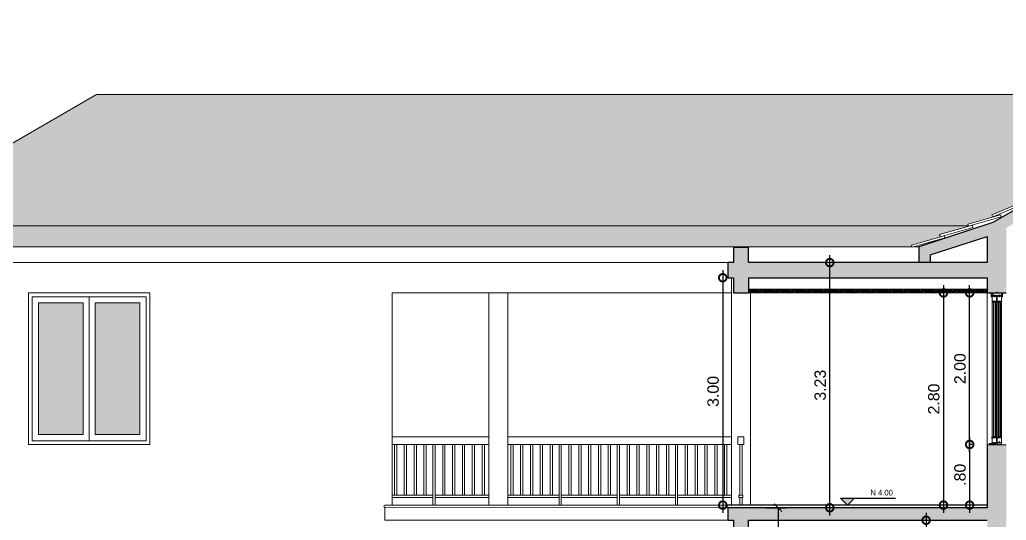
# Model space of a CAD drawing. Header units: metres. Extents: x -44 to 358, y -246 to 48.
# Drawn here: x 74.7 to 87.72, y -49.46 to -42.85 of the extents above; entities that cross this region are included whole.
import ezdxf

# ---------------------------------------------------------------- set-up
doc = ezdxf.new("R2010")
doc.units = ezdxf.units.M
doc.header["$LTSCALE"] = 0.3
doc.header["$PDMODE"] = 3
doc.linetypes.add('CONTINU', pattern=[0])
for name, color, linetype, lineweight in [('A-ROOF', 7, 'Continuous', 9), ('corte', 7, 'Continuous', 30), ('PLF 01', 252, 'Continuous', 9), ('SE-2', 252, 'Continuous', 9), ('SE-3', 253, 'Continuous', 5)]:
    doc.layers.add(name, color=color, linetype=linetype, lineweight=lineweight)
for name, color, linetype in [('DIMENSIONES', 7, 'Continuous'), ('DIMTEXTO', 4, 'Continuous'), ('TEXTOS', 4, 'Continuous')]:
    doc.layers.add(name, color=color, linetype=linetype)
doc.layers.add('PUERTA', color=2, linetype='Continuous', plot=False)
doc.layers.add('RELLENO SECCION', color=8, linetype='Continuous', lineweight=0, transparency=0.4)
doc.styles.add('ESC100-2mm', font='arial.ttf', dxfattribs={"height": 0.15})
doc.styles.add('SMPLEX', font='simplex.shx')
doc.dimstyles.new('DIM-50', dxfattribs={"dimscale": 0.5, "dimtxt": 0.2, "dimasz": 0.2, "dimexe": 0.2, "dimexo": 0.2, "dimgap": 0.1, "dimtad": 0, "dimtih": 1, "dimtoh": 1, "dimzin": 0, "dimdsep": 46, "dimtxsty": 'SMPLEX', "dimblk1": 'OBLIQUE', "dimblk2": 'OBLIQUE', "dimsah": 1, "dimcen": 0.2, "dimclrd": 4, "dimclre": 4, "dimclrt": 4, "dimadec": 0, "dimazin": 0, "dimtfac": 1, "dimtmove": 0, "dimatfit": 3, "dimldrblk": 'OPEN30', "dimfxl": 0.3, "dimfxlon": 1, "dimtfill": 1, "dimtolj": 1, "dimtzin": 0, "dimarcsym": 0})
doc.dimstyles.new('DIMS100', dxfattribs={"dimtxt": 0.15, "dimasz": 0.2, "dimexe": 0.1, "dimexo": 0.1, "dimgap": 0.05, "dimtad": 2, "dimzin": 4, "dimdsep": 46, "dimtxsty": 'ESC100-2mm', "dimblk": 'DOTSMALL', "dimcen": 0.1, "dimdle": 0.1, "dimclrd": 256, "dimclre": 256, "dimclrt": 1, "dimadec": 0, "dimazin": 0, "dimtfac": 1, "dimtix": 1, "dimtmove": 2, "dimatfit": 3, "dimfxl": 1, "dimtolj": 1, "dimtzin": 0, "dimlwd": -1, "dimarcsym": 0})
pattern_1 = [(0, (-390.86144, -50.40968), (0.51816, 0.24384), [0.12192, -0.1016, 0.14224, -0.06096, 0.18288, -0.08128]), (0, (-390.73952, -50.39952), (0.51816, 0.24384), [0.1016, -0.38608, 0.08128, -0.12192]), (0, (-390.49568, -50.42492), (0.51816, 0.24384), [0.06096, -0.62992]), (90, (-390.86144, -50.40968), (-0.17272, 0.24384), [0.23368, -0.74168]), (90, (-390.73952, -50.40968), (-0.17272, 0.24384), [0.2286, -0.74676]), (90, (-390.63792, -50.40968), (-0.17272, 0.24384), [0.21336, -0.762]), (90, (-390.49568, -50.42492), (-0.17272, 0.24384), [0.23368, -0.74168]), (90, (-390.43472, -50.42492), (-0.17272, 0.24384), [0.23368, -0.74168]), (90, (-390.25184, -50.40968), (-0.17272, 0.24384), [0.22352, -0.75184])]

# ---------------------------------------------------------------- blocks, each defined once
blk = doc.blocks.new('_DotSmall')
at = {"layer": 'PUERTA', "color": 0, "linetype": 'Continuous', "const_width": 0.5}
blk.add_lwpolyline([(-0.0625, 0, 1), (0.0625, 0, 1)], format="xyb", close=True, dxfattribs=at)
blk = doc.blocks.new('*D1214')
at = {"layer": 'DEFPOINTS', "color": 0, "transparency": 16777216}
for p in [(322.555, 34.745), (304.31, 25.357), (304.835, 25.357)]:
    blk.add_point(p, dxfattribs=at)
at = {"layer": 'DIMENSIONES', "transparency": 16777216}
blk.add_line((304.31, 34.845), (304.31, 25.257), dxfattribs=at)
at = {"layer": 'DIMENSIONES', "lineweight": -2, "transparency": 16777216}
for p, q in [((304.41, 34.745), (304.31, 34.745)), ((304.41, 25.357), (304.31, 25.357))]:
    blk.add_line(p, q, dxfattribs=at)
at = {"layer": 'DIMENSIONES', "transparency": 16777216, "xscale": 0.2, "yscale": 0.2, "zscale": 0.2}
for p, rotation in [((304.31, 34.745), 90), ((304.31, 25.357), 270)]:
    blk.add_blockref('_DotSmall', p, dxfattribs=dict(at, rotation=rotation))
at = {"layer": 'DIMENSIONES', "color": 5, "transparency": 16777216, "insert": (304.184, 30.051), "char_height": 0.15, "attachment_point": 5, "rotation": 90, "style": 'ESC100-2mm'}
blk.add_mtext('\\A1;9.39', dxfattribs=at)
blk = doc.blocks.new('Fenton Door Base01')
blk.add_lwpolyline([(50, 66), (50, 58), (54, 57), (54, 1), (52, 0), (47, 0), (47, 6), (44, 6), (44, 0), (10, 0), (10, 6), (7, 6), (7, 0), (1, 0), (0, 1), (0, 82), (1, 84), (9, 86), (10, 86), (11, 86), (11, 68), (34, 68), (50, 66)], close=True)
blk = doc.blocks.new('Fenton Door Base02')
blk.add_lwpolyline([(24, 0), (10, 0), (10, 6), (7, 6), (7, 0), (1, 0), (0, 1), (0, 82), (1, 84), (9, 86), (10, 86), (11, 86), (11, 68), (34, 68), (50, 66), (50, 58), (54, 57), (54, 1), (52, 0), (47, 0), (47, 6), (44, 6), (44, 0), (30, 0), (30, 10), (24, 10)], close=True)
blk = doc.blocks.new('Fenton Door Jamb03')
blk.add_lwpolyline([(84, 1), (86, 9), (86, 10), (86, 11), (68, 11), (68, 52), (67, 54), (1, 54), (0, 52), (0, 47), (6, 47), (6, 44), (0, 44), (0, 30), (10, 30), (10, 24), (0, 24), (0, 10), (6, 10), (6, 7), (0, 7), (0, 1), (1, 0), (82, 0)], close=True)
blk = doc.blocks.new('Fenton Bead')
at = {"color": 7}
blk.add_lwpolyline([(2, 12, -0.341999), (0, 11), (0, 11), (0, 1), (1, 0), (18, 0), (18, 0), (15, 13, 0.339454), (13, 14), (4, 14, 0.341999)], format="xyb", close=True, dxfattribs=at)
blk = doc.blocks.new('Fenton Door Drip')
at = {"ltscale": 20}
blk.add_lwpolyline([(19, -9), (19, -22, -0.414138), (17, -24), (15, -24, -0.414214), (14, -22), (14, -17), (0, -15), (0, 0), (15, -4, -0.339454)], format="xyb", close=True, dxfattribs=at)
blk = doc.blocks.new('Fenton Casing Head')
blk.add_lwpolyline([(54, 34), (54, 30), (66, 30), (66, 34), (118, 34), (120, 33), (120, 26), (114, 26), (114, 14), (120, 14), (120, 2), (118, 0), (102, 0), (102, 4), (83, 4), (83, 0), (30, 0), (30, 10), (24, 10), (24, 0), (2, 0), (0, 2), (0, 33), (2, 34), (54, 34)])
blk = doc.blocks.new('Fenton Casing Head Strip')
blk.add_lwpolyline([(16, 16), (0, 19), (0, 12), (-4, 12), (-4, 0), (0, 0), (0, -15), (4, -15), (11, -30, 0.802585), (17, -28), (17, 15)], format="xyb", close=True)
blk = doc.blocks.new('*D1221')
at = {"layer": 'DEFPOINTS', "color": 0, "transparency": 16777216}
for p in [(334.2, 30.127), (334.072, 29.327), (334.2, 29.327)]:
    blk.add_point(p, dxfattribs=at)
at = {"layer": 'DIMENSIONES', "transparency": 16777216}
blk.add_line((334.072, 30.227), (334.072, 29.227), dxfattribs=at)
at = {"layer": 'DIMENSIONES', "lineweight": -2, "transparency": 16777216}
for p, q in [((334.1, 30.127), (334.072, 30.127)), ((334.1, 29.327), (334.072, 29.327))]:
    blk.add_line(p, q, dxfattribs=at)
at = {"layer": 'DIMENSIONES', "transparency": 16777216, "xscale": 0.2, "yscale": 0.2, "zscale": 0.2}
for p, rotation in [((334.072, 30.127), 90), ((334.072, 29.327), 270)]:
    blk.add_blockref('_DotSmall', p, dxfattribs=dict(at, rotation=rotation))
at = {"layer": 'DIMENSIONES', "color": 5, "transparency": 16777216, "insert": (333.945, 29.727), "char_height": 0.15, "attachment_point": 5, "rotation": 90, "style": 'ESC100-2mm'}
blk.add_mtext('\\A1;.80', dxfattribs=at)
blk = doc.blocks.new('*D1222')
at = {"layer": 'DEFPOINTS', "color": 0, "transparency": 16777216}
for p in [(334.072, 32.127), (334.2, 32.127), (334.2, 30.127)]:
    blk.add_point(p, dxfattribs=at)
at = {"layer": 'DIMENSIONES', "transparency": 16777216}
blk.add_line((334.072, 30.027), (334.072, 32.227), dxfattribs=at)
at = {"layer": 'DIMENSIONES', "lineweight": -2, "transparency": 16777216}
for p, q in [((334.1, 32.127), (334.072, 32.127)), ((334.1, 30.127), (334.072, 30.127))]:
    blk.add_line(p, q, dxfattribs=at)
at = {"layer": 'DIMENSIONES', "transparency": 16777216, "xscale": 0.2, "yscale": 0.2, "zscale": 0.2}
for p, rotation in [((334.072, 32.127), 90), ((334.072, 30.127), 270)]:
    blk.add_blockref('_DotSmall', p, dxfattribs=dict(at, rotation=rotation))
at = {"layer": 'DIMENSIONES', "color": 5, "transparency": 16777216, "insert": (333.945, 31.127), "char_height": 0.15, "attachment_point": 5, "rotation": 90, "style": 'ESC100-2mm'}
blk.add_mtext('\\A1;2.00', dxfattribs=at)
blk = doc.blocks.new('*D1224')
at = {"layer": 'DEFPOINTS', "color": 0, "transparency": 16777216}
for p in [(333.498, 29.127), (333.498, 25.327), (333.498, 25.327)]:
    blk.add_point(p, dxfattribs=at)
at = {"layer": 'DIMENSIONES', "transparency": 16777216}
blk.add_line((333.498, 29.227), (333.498, 25.227), dxfattribs=at)
at = {"layer": 'DIMENSIONES', "transparency": 16777216, "xscale": 0.2, "yscale": 0.2, "zscale": 0.2}
for p, rotation in [((333.498, 29.127), 90), ((333.498, 25.327), 270)]:
    blk.add_blockref('_DotSmall', p, dxfattribs=dict(at, rotation=rotation))
at = {"layer": 'DIMENSIONES', "color": 5, "transparency": 16777216, "insert": (333.372, 27.227), "char_height": 0.15, "attachment_point": 5, "rotation": 90, "style": 'ESC100-2mm'}
blk.add_mtext('\\A1;3.80', dxfattribs=at)
blk = doc.blocks.new('INDI.PISO')
blk.add_hatch(color=256).paths.add_polyline_path([(0, 0), (0.183, 0), (0.092, -0.092)])
blk.add_line((0.183, 0), (0.728, 0))
blk.add_lwpolyline([(0, 0), (0.183, 0), (0.092, -0.092), (0, 0)])
blk = doc.blocks.new('*D1241')
at = {"layer": 'DEFPOINTS', "color": 0, "transparency": 16777216}
for p in [(334.305, 32.127), (333.727, 29.327), (334.305, 29.327)]:
    blk.add_point(p, dxfattribs=at)
at = {"layer": 'DIMENSIONES', "transparency": 16777216}
blk.add_line((333.727, 32.227), (333.727, 29.227), dxfattribs=at)
at = {"layer": 'DIMENSIONES', "lineweight": -2, "transparency": 16777216}
for p, q in [((333.827, 32.127), (333.727, 32.127)), ((333.827, 29.327), (333.727, 29.327))]:
    blk.add_line(p, q, dxfattribs=at)
at = {"layer": 'DIMENSIONES', "transparency": 16777216, "xscale": 0.2, "yscale": 0.2, "zscale": 0.2}
for p, rotation in [((333.727, 32.127), 90), ((333.727, 29.327), 270)]:
    blk.add_blockref('_DotSmall', p, dxfattribs=dict(at, rotation=rotation))
at = {"layer": 'DIMENSIONES', "color": 5, "transparency": 16777216, "insert": (333.6, 30.727), "char_height": 0.15, "attachment_point": 5, "rotation": 90, "style": 'ESC100-2mm'}
blk.add_mtext('\\A1;2.80', dxfattribs=at)
blk = doc.blocks.new('*D1242')
at = {"layer": 'DEFPOINTS', "color": 0, "transparency": 16777216}
for p in [(330.9, 32.327), (330.815, 29.327), (330.9, 29.327)]:
    blk.add_point(p, dxfattribs=at)
at = {"layer": 'DIMENSIONES', "transparency": 16777216}
blk.add_line((330.815, 32.427), (330.815, 29.227), dxfattribs=at)
at = {"layer": 'DIMENSIONES', "transparency": 16777216, "xscale": 0.2, "yscale": 0.2, "zscale": 0.2}
for p, rotation in [((330.815, 32.327), 90), ((330.815, 29.327), 270)]:
    blk.add_blockref('_DotSmall', p, dxfattribs=dict(at, rotation=rotation))
at = {"layer": 'DIMENSIONES', "color": 5, "transparency": 16777216, "insert": (330.688, 30.827), "char_height": 0.15, "attachment_point": 5, "rotation": 90, "style": 'ESC100-2mm'}
blk.add_mtext('\\A1;3.00', dxfattribs=at)
blk = doc.blocks.new('*D1243')
at = {"layer": 'DEFPOINTS', "color": 0, "transparency": 16777216}
for p in [(332.227, 32.527), (332.353, 32.527), (332.395, 29.292)]:
    blk.add_point(p, dxfattribs=at)
at = {"layer": 'DIMENSIONES', "transparency": 16777216}
blk.add_line((332.227, 29.192), (332.227, 32.627), dxfattribs=at)
at = {"layer": 'DIMENSIONES', "lineweight": -2, "transparency": 16777216}
for p, q in [((332.253, 32.527), (332.127, 32.527)), ((332.295, 29.292), (332.127, 29.292))]:
    blk.add_line(p, q, dxfattribs=at)
at = {"layer": 'DIMENSIONES', "transparency": 16777216, "xscale": 0.2, "yscale": 0.2, "zscale": 0.2}
for p, rotation in [((332.227, 32.527), 90), ((332.227, 29.292), 270)]:
    blk.add_blockref('_DotSmall', p, dxfattribs=dict(at, rotation=rotation))
at = {"layer": 'DIMENSIONES', "color": 1, "transparency": 16777216, "insert": (332.101, 30.909), "char_height": 0.15, "attachment_point": 5, "rotation": 90, "style": 'ESC100-2mm'}
blk.add_mtext('\\A1;3.23', dxfattribs=at)
blk = doc.blocks.new('_OBLIQUE')
at = {"color": 0, "linetype": 'ByBlock'}
blk.add_line((-0.5, -0.5), (0.5, 0.5), dxfattribs=at)
blk = doc.blocks.new('*D1899')
at = {"layer": 'DEFPOINTS', "color": 0, "ltscale": 0.2, "transparency": 16777216}
for p in [(84.216, -49.294), (84.705, -49.294), (84.216, -50.059)]:
    blk.add_point(p, dxfattribs=at)
at = {"layer": 'DIMENSIONES', "color": 4, "lineweight": -2, "ltscale": 0.2, "transparency": 16777216}
for p, q in [((84.555, -49.294), (84.805, -49.294)), ((84.705, -49.294), (84.705, -49.576)), ((84.705, -50.059), (84.705, -49.776)), ((84.555, -50.059), (84.805, -50.059))]:
    blk.add_line(p, q, dxfattribs=at)
at = {"layer": 'DIMENSIONES', "color": 4, "lineweight": -2, "ltscale": 0.2, "transparency": 16777216, "xscale": 0.1, "yscale": 0.1, "zscale": 0.1}
for p, rotation in [((84.705, -49.294), 90), ((84.705, -50.059), 270)]:
    blk.add_blockref('_OBLIQUE', p, dxfattribs=dict(at, rotation=rotation))
at = {"layer": 'DIMENSIONES', "color": 4, "ltscale": 0.2, "transparency": 16777216, "insert": (84.705, -49.676), "char_height": 0.1, "attachment_point": 5, "style": 'SMPLEX', "bg_fill": 3, "box_fill_scale": 1.1, "bg_fill_color": 256, "bg_fill_true_color": 13158600, "bg_fill_transparency": 0}
blk.add_mtext('\\A1;0.77', dxfattribs=at)
blk = doc.blocks.new('_Open30')
at = {"color": 0, "lineweight": -2}
for p, q in [((-1, 0.27), (0, 0)), ((0, 0), (-1, -0.27)), ((0, 0), (-1, 0))]:
    blk.add_line(p, q, dxfattribs=at)
blk = doc.blocks.new('A$Cc7007afc')
at = {"layer": 'PLF 01'}
h = blk.add_hatch(dxfattribs=at)
h.set_pattern_fill('LINE', color=256, scale=0.005, angle=45)
h.set_pattern_definition([(45, (-549.419452, -61.744585), (-0.01122532015, 0.01122532015), [])])
h.paths.add_polyline_path([(27.048, 9.163), (27.048, 9.113), (30.198, 9.113), (30.198, 9.163)])
at = {"layer": 'RELLENO SECCION', "linetype": 'CONTINU', "transparency": 33554495}
h = blk.add_hatch(color=256, dxfattribs=at)
h.dxf.hatch_style = 1
h.paths.add_polyline_path([(36.916, 12.718), (34.907, 12.718), (30.269, 10.04), (29.295, 9.723), (29.295, 9.513), (29.445, 9.513), (29.445, 9.614), (30.198, 9.859), (30.198, 9.513), (27.048, 9.513), (27.048, 9.713), (26.848, 9.713), (26.848, 9.513), (26.773, 9.513), (26.773, 9.313), (26.848, 9.313), (26.848, 9.113), (27.048, 9.113), (27.048, 9.313), (30.198, 9.313), (30.198, 9.113), (30.318, 9.113), (30.323, 9.113), (30.336, 9.113), (30.448, 9.113), (30.448, 9.97), (34.947, 12.568), (36.498, 12.568), (36.498, 9.113), (36.584, 9.113), (36.584, 9.122), (36.596, 9.122), (36.698, 9.113), (36.698, 12.568), (36.876, 12.568), (41.398, 9.957), (41.398, 9.213), (41.648, 9.213), (41.648, 9.874), (42.448, 9.614), (42.448, 9.513), (42.598, 9.513), (42.598, 9.723), (41.464, 10.092)])
h.paths.add_polyline_path([(41.775, 6.283), (35.048, 6.283), (35.048, 6.113), (36.498, 6.113), (36.498, 5.313), (36.584, 5.313), (36.584, 5.313), (36.588, 5.313), (36.596, 5.313), (36.698, 5.313), (36.698, 6.113), (41.398, 6.113), (41.398, 5.513), (41.648, 5.513), (41.648, 6.113), (41.775, 6.113)])
h = blk.add_hatch(color=256, dxfattribs=at)
h.dxf.hatch_style = 1
h.paths.add_polyline_path([(30.448, 7.11), (30.198, 7.113), (30.198, 7.11), (30.198, 6.278), (26.773, 6.278), (26.773, 6.113), (26.848, 6.113), (26.848, 5.513), (27.048, 5.513), (27.048, 6.113), (30.198, 6.113), (30.198, 5.313), (30.301, 5.313), (30.301, 5.322), (30.313, 5.322), (30.313, 5.313), (30.448, 5.313), (30.448, 6.113)])
at = {"layer": 'SE-3'}
h = blk.add_hatch(dxfattribs=at)
h.set_pattern_fill('AR-RSHKE', color=256, scale=0.0008)
h.set_pattern_definition(pattern_1)
h.paths.add_polyline_path([(32.284, 11.261), (32.27, 11.289), (32.627, 11.46), (32.614, 11.488), (32.971, 11.658), (32.958, 11.686), (33.052, 11.731), (18.448, 11.731), (15.45, 10), (29.946, 10), (29.94, 10.021), (30.269, 10.114), (30.256, 10.143), (30.564, 10.271), (30.551, 10.297), (30.909, 10.467), (30.895, 10.495), (31.252, 10.666), (31.239, 10.694), (31.596, 10.864), (31.583, 10.892), (31.94, 11.063), (31.926, 11.091)])
h = blk.add_hatch(dxfattribs=at)
h.set_pattern_fill('AR-RSHKE', color=256, scale=0.0008)
h.set_pattern_definition(pattern_1)
h.paths.add_polyline_path([(29.202, 9.723), (29.196, 9.744), (29.577, 9.852), (29.568, 9.882), (29.949, 9.991), (29.946, 10), (15.45, 10), (14.598, 9.723)])
at = {"layer": 'SE-3', "transparency": 33554572}
h = blk.add_hatch(color=256, dxfattribs=at)
h.dxf.hatch_style = 1
h.set_gradient(color1=(202, 249, 252), color2=(229, 255, 255), tint=1, name='CYLINDER')
h.paths.add_polyline_path([(19.019, 8.983), (18.429, 8.983), (18.429, 7.243), (19.019, 7.243)])
h.paths.add_polyline_path([(17.679, 8.983), (18.269, 8.983), (18.269, 7.243), (17.679, 7.243)])
at = {"layer": 'A-ROOF'}
blk.add_line((29.234, 9.723), (29.295, 9.723), dxfattribs=at)
at = {"layer": 'corte'}
for p, q in [((34.907, 12.718), (30.269, 10.04)), ((30.269, 10.04), (29.295, 9.723)), ((29.445, 9.614), (30.198, 9.859)), ((30.198, 9.859), (30.198, 9.513)), ((27.048, 9.713), (26.848, 9.713)), ((26.848, 9.713), (26.848, 9.513)), ((27.048, 9.513), (27.048, 9.713)), ((29.295, 9.723), (29.295, 9.513)), ((26.848, 9.513), (26.773, 9.513)), ((26.773, 9.513), (26.773, 9.313)), ((30.198, 9.513), (27.048, 9.513)), ((29.445, 9.614), (29.445, 9.513)), ((26.773, 9.313), (26.848, 9.313)), ((26.848, 9.313), (26.848, 9.113)), ((27.048, 9.313), (30.198, 9.313)), ((27.048, 9.313), (27.048, 9.113)), ((30.198, 9.313), (30.198, 9.113)), ((26.848, 9.113), (27.048, 9.113)), ((30.198, 9.113), (30.448, 9.113)), ((30.198, 7.113), (30.198, 6.278)), ((30.198, 7.113), (30.448, 7.11)), ((30.198, 6.313), (26.773, 6.313)), ((26.773, 6.278), (26.773, 6.113)), ((30.198, 6.278), (26.773, 6.278)), ((26.773, 6.113), (26.848, 6.113)), ((26.848, 6.113), (26.848, 5.513)), ((27.048, 6.113), (30.198, 6.113)), ((27.048, 5.513), (27.048, 6.113))]:
    blk.add_line(p, q, dxfattribs=at)
blk.add_arc((26.779, 6.295), 0.0184, 108.0955, 251.9045, dxfattribs=at)
at = {"layer": 'PLF 01'}
for p, q in [((27.048, 9.163), (30.198, 9.163)), ((27.048, 9.113), (30.198, 9.113))]:
    blk.add_line(p, q, dxfattribs=at)
at = {"layer": 'SE-2'}
for p, q in [((26.823, 9.313), (26.823, 6.313)), ((22.348, 6.313), (22.348, 9.113)), ((22.348, 9.113), (23.644, 9.113)), ((23.623, 9.113), (23.623, 6.317)), ((23.644, 9.113), (26.823, 9.113)), ((23.873, 6.317), (23.873, 9.113)), ((27.073, 9.113), (27.073, 6.313)), ((30.263, 8.992), (30.263, 7.215)), ((30.28, 9.005), (30.304, 9)), ((30.304, 9.005), (30.28, 9)), ((30.282, 9), (30.302, 8.994)), ((30.302, 9), (30.282, 8.994)), ((30.318, 8.991), (30.318, 7.215)), ((30.329, 8.992), (30.329, 7.215)), ((30.346, 9.005), (30.37, 9)), ((30.37, 9.005), (30.346, 9)), ((30.348, 9), (30.368, 8.994)), ((30.368, 9), (30.348, 8.994)), ((30.384, 7.215), (30.384, 8.991)), ((26.987, 7.213), (26.907, 7.213)), ((26.907, 7.113), (26.907, 7.213)), ((30.28, 7.201), (30.304, 7.206)), ((30.304, 7.201), (30.28, 7.206)), ((30.282, 7.206), (30.302, 7.212)), ((30.302, 7.206), (30.282, 7.212)), ((30.346, 7.201), (30.37, 7.206)), ((30.37, 7.201), (30.346, 7.206)), ((30.348, 7.206), (30.368, 7.212)), ((30.368, 7.206), (30.348, 7.212)), ((26.987, 7.113), (26.907, 7.113)), ((26.932, 6.413), (26.932, 6.313)), ((26.962, 6.413), (26.962, 6.313))]:
    blk.add_line(p, q, dxfattribs=at)
for points in [[(30.614, 10.292), (30.256, 10.143), (30.269, 10.116), (30.627, 10.265)], [(30.373, 10.144), (29.94, 10.021), (29.949, 9.992), (30.381, 10.115)], [(30.001, 10.006), (29.568, 9.882), (29.577, 9.853), (30.009, 9.977)], [(29.629, 9.867), (29.196, 9.744), (29.205, 9.715), (29.637, 9.838)], [(30.318, 9.122), (30.33, 9.122), (30.33, 9.109), (30.318, 9.109)], [(30.278, 8.987), (30.278, 8.999), (30.277, 8.999), (30.277, 8.987)], [(30.282, 7.206), (30.282, 9), (30.278, 9), (30.278, 7.206)], [(30.28, 9.005), (30.28, 9), (30.304, 9), (30.304, 9.005)], [(30.282, 9), (30.282, 8.994), (30.302, 8.994), (30.302, 9)], [(30.282, 8.994), (30.282, 8.989), (30.302, 8.989), (30.302, 8.994)], [(30.302, 7.206), (30.302, 9), (30.306, 9), (30.306, 7.206)], [(30.307, 8.987), (30.307, 8.999), (30.306, 8.999), (30.306, 8.987)], [(30.344, 8.987), (30.344, 8.999), (30.343, 8.999), (30.343, 8.987)], [(30.348, 7.206), (30.348, 9), (30.344, 9), (30.344, 7.206)], [(30.346, 9.005), (30.346, 9), (30.37, 9), (30.37, 9.005)], [(30.348, 9), (30.348, 8.994), (30.368, 8.994), (30.368, 9)], [(30.348, 8.994), (30.348, 8.989), (30.368, 8.989), (30.368, 8.994)], [(30.368, 7.206), (30.368, 9), (30.372, 9), (30.372, 7.206)], [(30.373, 8.987), (30.373, 8.999), (30.372, 8.999), (30.372, 8.987)], [(30.278, 7.218), (30.278, 7.206), (30.277, 7.206), (30.277, 7.218)], [(30.28, 7.201), (30.28, 7.206), (30.304, 7.206), (30.304, 7.201)], [(30.282, 7.212), (30.282, 7.217), (30.302, 7.217), (30.302, 7.212)], [(30.282, 7.206), (30.282, 7.212), (30.302, 7.212), (30.302, 7.206)], [(30.307, 7.218), (30.307, 7.206), (30.306, 7.206), (30.306, 7.218)], [(30.344, 7.218), (30.344, 7.206), (30.343, 7.206), (30.343, 7.218)], [(30.346, 7.201), (30.346, 7.206), (30.37, 7.206), (30.37, 7.201)], [(30.348, 7.212), (30.348, 7.217), (30.368, 7.217), (30.368, 7.212)], [(30.348, 7.206), (30.348, 7.212), (30.368, 7.212), (30.368, 7.206)], [(30.373, 7.218), (30.373, 7.206), (30.372, 7.206), (30.372, 7.218)], [(30.354, 7.139), (30.354, 7.13), (30.36, 7.13), (30.36, 7.139), (30.384, 7.139), (30.384, 7.113), (30.333, 7.113), (30.333, 7.137), (30.345, 7.137), (30.345, 7.139)], [(30.36, 7.153), (30.354, 7.153), (30.354, 7.133), (30.36, 7.133)], [(26.922, 6.443), (26.972, 6.443), (26.972, 6.413), (26.922, 6.413)]]:
    blk.add_lwpolyline(points, close=True, dxfattribs=at)
blk.add_lwpolyline([(30.382, 9.079), (30.382, 9.078), (30.386, 9.078), (30.393, 9.063, 0.802585), (30.399, 9.064), (30.399, 9.107), (30.397, 9.109), (30.384, 9.111)], format="xyb", dxfattribs=at)
blk.add_lwpolyline([(26.987, 7.213), (26.987, 7.113), (26.932, 7.113), (26.932, 6.443), (26.962, 6.443), (26.962, 7.113)], dxfattribs=at)
for points in [[(30.309, 7.123), (30.308, 7.123), (30.307, 7.122), (30.293, 7.114, 0.244051), (30.293, 7.114, -0.388176), (30.292, 7.113), (30.291, 7.113, -0.414214), (30.29, 7.114), (30.29, 7.115, 0.414214), (30.289, 7.116), (30.26, 7.115, 0.405973), (30.259, 7.115), (30.259, 7.114, -0.414214), (30.258, 7.113), (30.257, 7.113, -0.414214), (30.256, 7.114), (30.256, 7.114, 0.422502), (30.255, 7.115), (30.241, 7.115, 0.405973), (30.24, 7.114), (30.24, 7.114, -0.414214), (30.239, 7.113), (30.238, 7.113, -0.395103), (30.237, 7.114, 0.403281), (30.236, 7.115), (30.229, 7.114, -0.422502), (30.229, 7.115), (30.229, 7.122, 0.450766), (30.228, 7.122), (30.221, 7.121, 0.329829), (30.221, 7.121, -0.364332), (30.22, 7.121), (30.219, 7.121, -0.414214), (30.219, 7.121), (30.219, 7.122, -0.378582), (30.22, 7.123), (30.221, 7.123), (30.221, 7.124, -0.414214), (30.221, 7.124), (30.222, 7.123), (30.224, 7.124), (30.224, 7.124, -0.414214), (30.224, 7.124), (30.225, 7.124), (30.227, 7.124), (30.227, 7.124, -0.414214), (30.227, 7.124), (30.228, 7.124), (30.23, 7.124), (30.23, 7.125, -0.414214), (30.23, 7.125), (30.231, 7.125), (30.233, 7.125), (30.233, 7.125, -0.414214), (30.233, 7.125), (30.233, 7.125), (30.236, 7.125), (30.236, 7.125, -0.414214), (30.236, 7.126), (30.236, 7.125), (30.239, 7.126), (30.239, 7.126, -0.414214), (30.239, 7.126), (30.239, 7.126), (30.242, 7.126), (30.242, 7.126, -0.414214), (30.242, 7.126), (30.242, 7.126), (30.245, 7.126), (30.245, 7.127, -0.414214), (30.245, 7.127), (30.245, 7.126), (30.248, 7.127), (30.248, 7.127, -0.414214), (30.248, 7.127), (30.248, 7.127), (30.251, 7.127), (30.251, 7.127, -0.414214), (30.251, 7.127), (30.251, 7.127), (30.254, 7.127), (30.254, 7.128, -0.414214), (30.254, 7.128), (30.254, 7.128), (30.256, 7.128), (30.257, 7.128, -0.414214), (30.257, 7.128), (30.257, 7.128), (30.259, 7.128), (30.26, 7.128, -0.414214), (30.26, 7.128), (30.26, 7.128), (30.262, 7.129), (30.263, 7.129, -0.414214), (30.263, 7.129), (30.263, 7.129), (30.265, 7.129), (30.266, 7.129, -0.414214), (30.266, 7.129), (30.266, 7.129), (30.268, 7.129), (30.269, 7.129, -0.414214), (30.269, 7.13), (30.269, 7.129), (30.271, 7.13), (30.272, 7.13, -0.414214), (30.272, 7.13), (30.272, 7.13), (30.274, 7.13), (30.275, 7.13, -0.414214), (30.275, 7.13), (30.275, 7.13), (30.277, 7.13), (30.278, 7.131, -0.414214), (30.278, 7.131), (30.278, 7.13), (30.28, 7.131), (30.281, 7.131, -0.414214), (30.281, 7.131), (30.281, 7.131), (30.283, 7.131), (30.283, 7.131, -0.414214), (30.284, 7.131), (30.284, 7.131), (30.286, 7.131), (30.286, 7.132, -0.414214), (30.287, 7.132), (30.287, 7.132), (30.289, 7.132, 0.378407), (30.29, 7.133), (30.29, 7.134, 0.246831), (30.29, 7.134, -3.20714), (30.293, 7.134, 0.246102), (30.293, 7.134), (30.293, 7.128, 0.09863), (30.293, 7.128), (30.296, 7.12, 0.452928), (30.297, 7.12), (30.331, 7.139, -0.131652), (30.331, 7.139), (30.345, 7.139, -0.414214), (30.345, 7.139), (30.345, 7.138, -0.414214), (30.345, 7.137), (30.333, 7.137, 0.414214), (30.333, 7.137), (30.333, 7.114, -1), (30.331, 7.114), (30.331, 7.135, 0.57735), (30.33, 7.135)], [(30.231, 7.121, 0.378582), (30.231, 7.12), (30.231, 7.115, 0.424375), (30.231, 7.115), (30.292, 7.117, 0.523626), (30.293, 7.118), (30.289, 7.127, 0.337147), (30.288, 7.128)], [(30.293, 7.126), (30.293, 7.131), (30.287, 7.13), (30.264, 7.127), (30.264, 7.129), (30.33, 7.137), (30.297, 7.118, -0.452928), (30.297, 7.118)]]:
    blk.add_lwpolyline(points, format="xyb", close=True, dxfattribs=at)
at = {"layer": 'SE-3'}
for p, q in [((18.448, 11.731), (15.45, 10)), ((18.448, 11.731), (33.085, 11.731)), ((15.45, 10), (29.946, 10)), ((14.598, 9.723), (29.202, 9.723)), ((26.848, 9.513), (14.598, 9.513)), ((30.198, 7.11), (30.198, 9.113)), ((18.349, 9.063), (18.349, 7.163)), ((23.623, 7.213), (22.349, 7.213)), ((26.823, 7.213), (23.873, 7.213)), ((23.623, 7.113), (22.349, 7.113)), ((26.823, 7.113), (23.873, 7.113)), ((22.248, 6.313), (26.773, 6.313)), ((22.248, 6.113), (22.248, 6.283)), ((22.248, 6.283), (26.773, 6.278)), ((22.248, 6.113), (26.773, 6.113))]:
    blk.add_line(p, q, dxfattribs=at)
for points in [[(19.149, 9.113), (17.549, 9.113), (17.549, 7.113), (19.149, 7.113)], [(19.099, 9.063), (17.599, 9.063), (17.599, 7.163), (19.099, 7.163)], [(17.679, 8.983), (18.269, 8.983), (18.269, 7.243), (17.679, 7.243)], [(19.019, 8.983), (18.429, 8.983), (18.429, 7.243), (19.019, 7.243)], [(22.376, 7.113), (22.406, 7.113), (22.406, 6.443), (22.376, 6.443)], [(22.506, 7.113), (22.536, 7.113), (22.536, 6.443), (22.506, 6.443)], [(22.636, 7.113), (22.666, 7.113), (22.666, 6.443), (22.636, 6.443)], [(22.766, 7.113), (22.796, 7.113), (22.796, 6.443), (22.766, 6.443)], [(22.883, 7.113), (22.913, 7.113), (22.913, 6.313), (22.883, 6.313)], [(23.013, 7.113), (23.043, 7.113), (23.043, 6.443), (23.013, 6.443)], [(23.143, 7.113), (23.173, 7.113), (23.173, 6.443), (23.143, 6.443)], [(23.273, 7.113), (23.303, 7.113), (23.303, 6.443), (23.273, 6.443)], [(23.403, 7.113), (23.433, 7.113), (23.433, 6.443), (23.403, 6.443)], [(23.533, 7.113), (23.563, 7.113), (23.563, 6.443), (23.533, 6.443)], [(23.911, 7.113), (23.941, 7.113), (23.941, 6.443), (23.911, 6.443)], [(24.041, 7.113), (24.071, 7.113), (24.071, 6.443), (24.041, 6.443)], [(24.171, 7.113), (24.201, 7.113), (24.201, 6.443), (24.171, 6.443)], [(24.301, 7.113), (24.331, 7.113), (24.331, 6.443), (24.301, 6.443)], [(24.431, 7.113), (24.461, 7.113), (24.461, 6.443), (24.431, 6.443)], [(24.548, 7.113), (24.578, 7.113), (24.578, 6.313), (24.548, 6.313)], [(24.678, 7.113), (24.708, 7.113), (24.708, 6.443), (24.678, 6.443)], [(24.808, 7.113), (24.838, 7.113), (24.838, 6.443), (24.808, 6.443)], [(24.938, 7.113), (24.968, 7.113), (24.968, 6.443), (24.938, 6.443)], [(25.068, 7.113), (25.098, 7.113), (25.098, 6.443), (25.068, 6.443)], [(25.198, 7.113), (25.228, 7.113), (25.228, 6.443), (25.198, 6.443)], [(25.316, 7.113), (25.346, 7.113), (25.346, 6.313), (25.316, 6.313)], [(25.446, 7.113), (25.476, 7.113), (25.476, 6.443), (25.446, 6.443)], [(25.576, 7.113), (25.606, 7.113), (25.606, 6.443), (25.576, 6.443)], [(25.706, 7.113), (25.736, 7.113), (25.736, 6.443), (25.706, 6.443)], [(25.836, 7.113), (25.866, 7.113), (25.866, 6.443), (25.836, 6.443)], [(25.966, 7.113), (25.996, 7.113), (25.996, 6.443), (25.966, 6.443)], [(26.083, 7.113), (26.113, 7.113), (26.113, 6.313), (26.083, 6.313)], [(26.213, 7.113), (26.243, 7.113), (26.243, 6.443), (26.213, 6.443)], [(26.343, 7.113), (26.373, 7.113), (26.373, 6.443), (26.343, 6.443)], [(26.473, 7.113), (26.503, 7.113), (26.503, 6.443), (26.473, 6.443)], [(26.603, 7.113), (26.633, 7.113), (26.633, 6.443), (26.603, 6.443)], [(26.733, 7.113), (26.763, 7.113), (26.763, 6.443), (26.733, 6.443)], [(22.883, 6.413), (22.883, 6.443), (22.348, 6.443), (22.348, 6.413)], [(23.623, 6.413), (23.623, 6.443), (22.913, 6.443), (22.913, 6.413)], [(24.548, 6.413), (24.548, 6.443), (23.873, 6.443), (23.873, 6.413)], [(25.316, 6.413), (25.316, 6.443), (24.578, 6.443), (24.578, 6.413)], [(26.083, 6.413), (26.083, 6.443), (25.346, 6.443), (25.346, 6.413)], [(26.823, 6.413), (26.823, 6.443), (26.113, 6.443), (26.113, 6.413)]]:
    blk.add_lwpolyline(points, close=True, dxfattribs=at)
blk.add_arc((22.251, 6.298), 0.0152, 100.3857, 259.6143, dxfattribs=at)
at = {"layer": 'SE-2', "xscale": -0.001000000023175567, "yscale": 0.001000000023175567, "zscale": 0.001000000023175567}
for name, p in [('Fenton Casing Head Strip', (30.264, 9.093)), ('Fenton Casing Head', (30.384, 9.079)), ('Fenton Door Drip', (30.277, 7.218)), ('Fenton Door Base01', (30.318, 7.133)), ('Fenton Door Drip', (30.343, 7.218)), ('Fenton Door Base02', (30.384, 7.133))]:
    blk.add_blockref(name, p, dxfattribs=at)
at = {"layer": 'SE-2', "xscale": -0.001000000023175567, "yscale": 0.001000000023175567, "zscale": 0.001000000023175567, "rotation": 90}
for name, p in [('Fenton Bead', (30.277, 9.005)), ('Fenton Door Jamb03', (30.318, 9.073)), ('Fenton Bead', (30.343, 9.005)), ('Fenton Door Jamb03', (30.384, 9.073))]:
    blk.add_blockref(name, p, dxfattribs=at)
at = {"layer": 'TEXTOS'}
blk.add_blockref('INDI.PISO', (28.261, 6.405), dxfattribs=at)
at = {"layer": 'TEXTOS', "insert": (28.952, 6.515), "char_height": 0.075, "attachment_point": 3, "style": 'ESC100-2mm'}
blk.add_mtext_dynamic_manual_height_columns('{\\Ftxt|c0;N 4.00}', width=2.21694, gutter_width=0.5, heights=[0], dxfattribs=at)
at = {"layer": 'DIMENSIONES'}
for base, p1, p2, picture, middle in [((0.203, 2.343), (18.448, 11.731), (0.728, 2.343), '*D1214', (0.077, 7.037)), ((26.708, 6.313), (26.793, 9.313), (26.793, 6.313), '*D1242', (26.581, 7.813)), ((29.62, 6.313), (30.198, 9.113), (30.198, 6.313), '*D1241', (29.493, 7.713)), ((29.965, 9.113), (30.093, 7.113), (30.093, 9.113), '*D1222', (29.838, 8.113)), ((29.965, 6.313), (30.093, 7.113), (30.093, 6.313), '*D1221', (29.838, 6.713)), ((29.391, 2.313), (29.391, 6.113), (29.391, 2.313), '*D1224', (29.265, 4.213))]:
    dim = blk.add_linear_dim(base=base, p1=p1, p2=p2, angle=90, dimstyle='DIMS100', override={"dimexe": 0, "dimclrt": 5, "dimfxl": 0.1, "dimfxlon": 1}, dxfattribs=at)
    dim.commit()
    dim.dimension.update_dxf_attribs({"geometry": picture, "text_midpoint": middle, "insert": (-304.107, -23.014)})
dim = blk.add_linear_dim(base=(28.12031, 9.51296), p1=(28.28838, 6.27803), p2=(28.24647, 9.51296), angle=90, dimstyle='DIMS100', dxfattribs=at)
dim.commit()
dim.dimension.update_dxf_attribs({"geometry": '*D1243', "text_midpoint": (27.99367, 7.8955), "insert": (-304.10698, -23.01398)})

msp = doc.modelspace()

# ---------------------------------------------------------------- block references
at = {"layer": 'DIMTEXTO', "ltscale": 0.2}
msp.add_blockref('A$Cc7007afc', (57.2678784, -55.571759), dxfattribs=at)

# ---------------------------------------------------------------- next in the draw order: dimensions: what is measured, and where the dimension line sits
at = {"layer": 'DIMENSIONES', "ltscale": 0.2}
dim = msp.add_linear_dim(base=(84.7054415, -49.2937268), p1=(84.2161709, -50.0587969), p2=(84.2161709, -49.2937268), angle=90, dimstyle='DIM-50', dxfattribs=at)
dim.commit()
dim.dimension.update_dxf_attribs({"geometry": '*D1899', "text_midpoint": (84.7054415, -49.6762618)})

doc.saveas('drawing.dxf')
